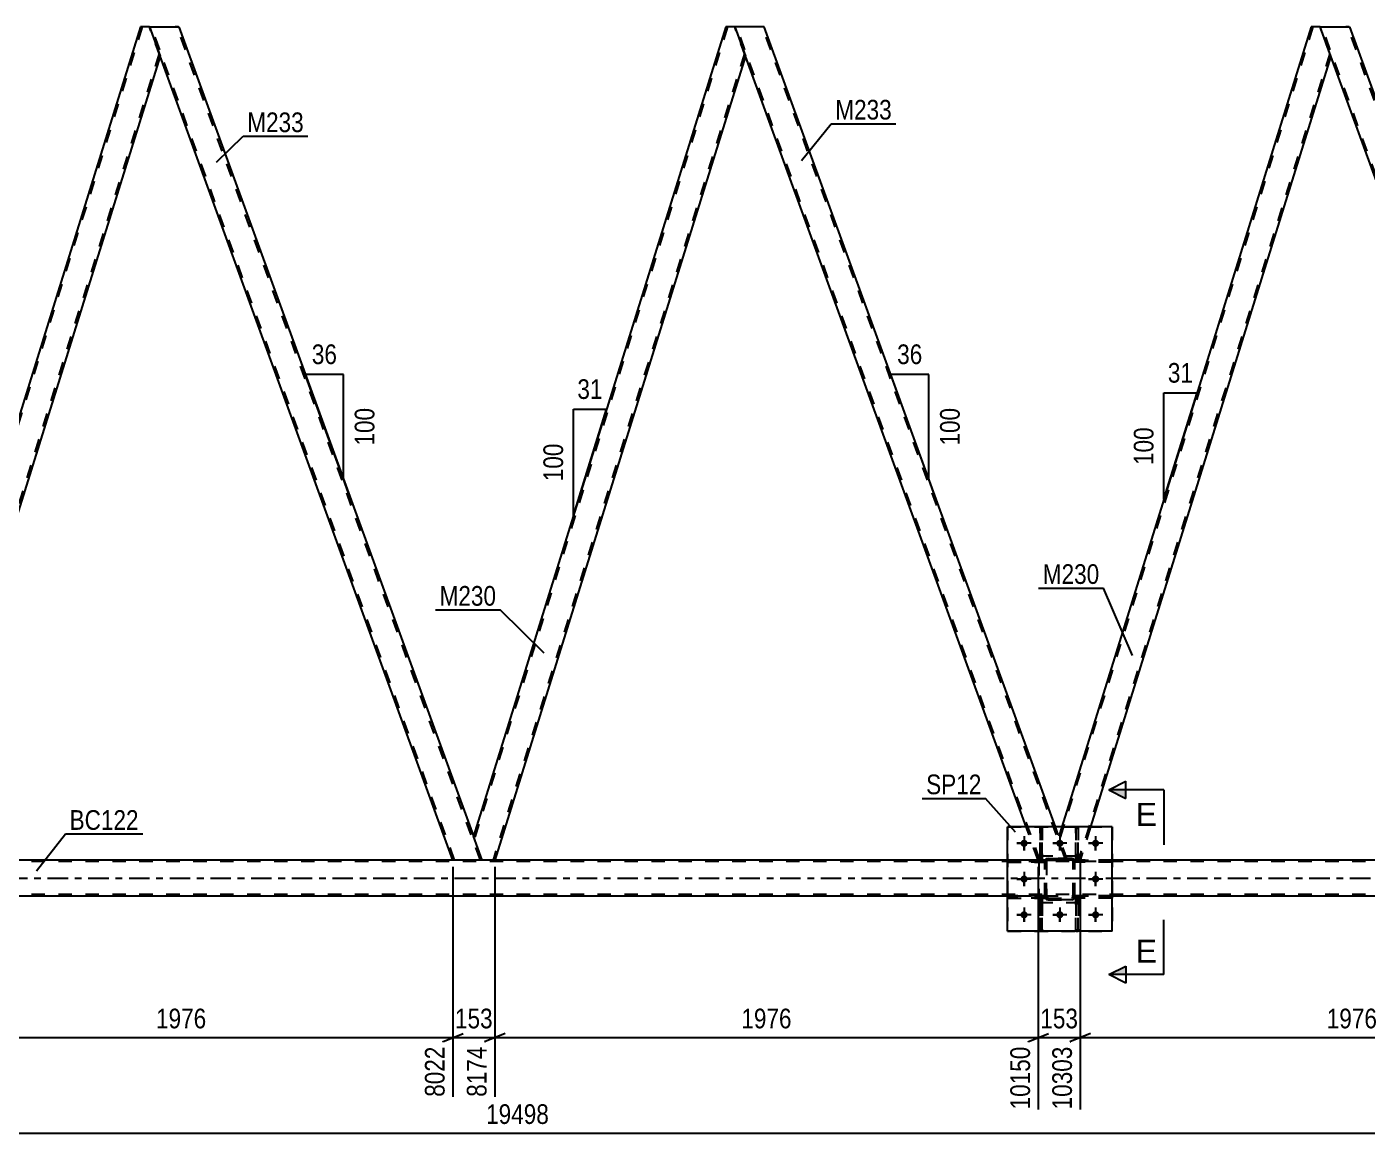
# Model space of a CAD drawing. Header units: millimetres. Extents: x 0 to 841, y 0 to 594.
# Drawn here: x 342.9 to 537.8, y 287.2 to 448.1 of the extents above; entities that cross this region are included whole.
import ezdxf

# ---------------------------------------------------------------- set-up
doc = ezdxf.new("R2010")
doc.units = ezdxf.units.MM
doc.linetypes.add('DXK_LINE_DOT2', pattern=[3.9198, 1.9599, -1.9599])
doc.linetypes.add('DXK_LINE_DOT3', pattern=[5.9187, 2.979, -0.9799, 0.9799, -0.9799])
doc.styles.add('Arial', font='ARIAL.TTF', dxfattribs={"height": 0.2})
doc.styles.add('Arial Narrow', font='ARIALN.TTF', dxfattribs={"height": 0.2})

# ---------------------------------------------------------------- blocks, each defined once
blk = doc.blocks.new('Part-275727292-2745 - 2736')
at = {"color": 7, "linetype": 'DXK_LINE_DOT2'}
for p, q in [((485.53, 326.58), (485.53, 326.9)), ((485.53, 326.9), (490.58, 326.9)), ((490.93, 326.58), (485.53, 326.58)), ((490.33, 326.58), (490.33, 326.9)), ((490.93, 326.9), (490.33, 326.9)), ((490.93, 326.58), (490.33, 326.58)), ((490.93, 326.58), (490.93, 326.9)), ((490.93, 326.58), (490.93, 326.9))]:
    blk.add_line(p, q, dxfattribs=at)
blk = doc.blocks.new('Part-275727292-2850 - 2736')
at = {"color": 7, "linetype": 'DXK_LINE_DOT2'}
for p, q in [((529.93, 448.13), (493.11, 330.01)), ((532.41, 444.25), (495.84, 326.91)), ((493.4, 331.74), (492.98, 330.38)), ((497.59, 331.74), (496.09, 326.91)), ((494.24, 326.91), (492.98, 330.38)), ((496.09, 326.91), (494.24, 326.91))]:
    blk.add_line(p, q, dxfattribs=at)
at = {"color": 2, "linetype": 'Continuous'}
for p, q in [((529.68, 448.13), (493.4, 331.74)), ((531, 448.13), (529.68, 448.13)), ((532.55, 443.88), (531, 448.13)), ((532.55, 443.88), (497.59, 331.74))]:
    blk.add_line(p, q, dxfattribs=at)
blk = doc.blocks.new('Part-275727292-2746 - 2736')
at = {"color": 7, "linetype": 'DXK_LINE_DOT2'}
for p, q in [((495.93, 321.7), (495.33, 321.7)), ((495.33, 321.7), (500.73, 321.7)), ((495.33, 321.38), (495.33, 321.7)), ((495.33, 321.38), (495.33, 321.7)), ((495.93, 321.38), (495.93, 321.7)), ((500.73, 321.7), (500.73, 321.38)), ((495.93, 321.38), (495.33, 321.38)), ((500.73, 321.38), (495.33, 321.38))]:
    blk.add_line(p, q, dxfattribs=at)
blk = doc.blocks.new('Part-275727292-2738 - 2736')
at = {"color": 7, "linetype": 'DXK_LINE_DOT2'}
for p, q in [((495.33, 321.38), (495.33, 321.7)), ((495.33, 321.7), (495.93, 321.7)), ((495.33, 321.38), (495.33, 321.7)), ((500.73, 321.7), (495.33, 321.7)), ((495.93, 321.38), (495.93, 321.7)), ((500.73, 321.38), (500.73, 321.7)), ((495.93, 321.38), (495.33, 321.38)), ((500.73, 321.38), (495.33, 321.38))]:
    blk.add_line(p, q, dxfattribs=at)
blk = doc.blocks.new('Part-275727292-2823 - 2736')
at = {"color": 7, "linetype": 'DXK_LINE_DOT2'}
for p, q in [((495.33, 326.58), (495.33, 326.9)), ((495.33, 326.9), (495.93, 326.9)), ((495.33, 326.58), (495.33, 326.9)), ((500.73, 326.9), (495.33, 326.9)), ((495.93, 326.58), (495.33, 326.58)), ((500.73, 326.58), (495.33, 326.58)), ((495.93, 326.58), (495.93, 326.9)), ((500.73, 326.58), (500.73, 326.9))]:
    blk.add_line(p, q, dxfattribs=at)
blk = doc.blocks.new('Part-275727292-2747 - 2736')
at = {"color": 7, "linetype": 'DXK_LINE_DOT2'}
for p, q in [((495.93, 326.9), (495.33, 326.9)), ((495.33, 326.9), (500.73, 326.9)), ((495.33, 326.58), (495.33, 326.9)), ((495.33, 326.58), (495.33, 326.9)), ((495.93, 326.58), (495.33, 326.58)), ((500.73, 326.58), (495.33, 326.58)), ((495.93, 326.58), (495.93, 326.9)), ((500.73, 326.9), (500.73, 326.58))]:
    blk.add_line(p, q, dxfattribs=at)
blk = doc.blocks.new('Part-275727292-2821 - 2736')
at = {"color": 7, "linetype": 'DXK_LINE_DOT2'}
for p, q in [((768.87, 326.67), (97.33, 326.67)), ((500.73, 326.91), (485.53, 326.91)), ((768.87, 321.87), (97.33, 321.87)), ((500.73, 321.63), (485.53, 321.63))]:
    blk.add_line(p, q, dxfattribs=at)
at = {"color": 2, "linetype": 'Continuous'}
for p, q in [((485.53, 326.91), (245.32, 326.91)), ((655.8, 326.91), (500.73, 326.91)), ((485.53, 321.63), (245.32, 321.63)), ((655.8, 321.63), (500.73, 321.63))]:
    blk.add_line(p, q, dxfattribs=at)
at = {"color": 7, "linetype": 'DXK_LINE_DOT3'}
blk.add_line((97.33, 324.27), (768.87, 324.27), dxfattribs=at)
blk = doc.blocks.new('Part-275727292-2754 - 2736')
at = {"color": 7, "linetype": 'DXK_LINE_DOT2'}
for p, q in [((490.58, 321.37), (490.26, 321.37)), ((490.26, 320.77), (490.26, 321.37)), ((490.26, 316.54), (490.26, 321.37)), ((490.58, 320.77), (490.26, 320.77)), ((490.26, 316.54), (490.26, 320.77)), ((490.58, 321.37), (490.58, 321.37)), ((490.58, 321.37), (490.58, 320.77)), ((490.58, 316.54), (490.58, 321.37)), ((490.58, 320.77), (490.58, 316.54)), ((490.58, 316.54), (490.26, 316.54))]:
    blk.add_line(p, q, dxfattribs=at)
blk = doc.blocks.new('Part-275727292-2757 - 2736')
at = {"color": 2, "linetype": 'Continuous'}
blk.add_line((495.46, 331.74), (495.78, 331.74), dxfattribs=at)
at = {"color": 7, "linetype": 'DXK_LINE_DOT2'}
for p, q in [((495.46, 327.49), (495.46, 331.74)), ((495.46, 326.89), (495.46, 331.74)), ((495.78, 331.74), (495.78, 327.49)), ((495.78, 331.74), (495.78, 326.89)), ((495.46, 326.89), (495.46, 327.49)), ((495.46, 327.49), (495.78, 327.49)), ((495.46, 326.89), (495.46, 326.89)), ((495.78, 326.89), (495.46, 326.89)), ((495.78, 327.49), (495.78, 326.89))]:
    blk.add_line(p, q, dxfattribs=at)
blk = doc.blocks.new('Part-275727292-2839 - 2736')
at = {"color": 2, "linetype": 'Continuous'}
for p, q in [((444.55, 448.13), (407.84, 330.38)), ((445.86, 448.13), (444.55, 448.13)), ((445.86, 448.13), (447.41, 443.88)), ((447.41, 443.88), (410.95, 326.91)), ((409.11, 326.91), (407.84, 330.38))]:
    blk.add_line(p, q, dxfattribs=at)
at = {"color": 7, "linetype": 'DXK_LINE_DOT2'}
for p, q in [((444.8, 448.13), (407.98, 330.01)), ((447.28, 444.25), (410.7, 326.91)), ((410.95, 326.91), (409.11, 326.91))]:
    blk.add_line(p, q, dxfattribs=at)
blk = doc.blocks.new('Part-275727292-2760 - 2736')
at = {"color": 2, "linetype": 'Continuous'}
blk.add_line((490.26, 331.74), (490.58, 331.74), dxfattribs=at)
at = {"color": 7, "linetype": 'DXK_LINE_DOT2'}
for p, q in [((490.26, 327.49), (490.26, 331.74)), ((490.26, 326.89), (490.26, 331.74)), ((490.58, 331.74), (490.58, 327.49)), ((490.58, 331.74), (490.58, 326.89)), ((490.26, 326.89), (490.26, 327.49)), ((490.26, 327.49), (490.58, 327.49)), ((490.26, 326.89), (490.26, 326.89)), ((490.58, 326.89), (490.26, 326.89)), ((490.58, 327.49), (490.58, 326.89))]:
    blk.add_line(p, q, dxfattribs=at)
blk = doc.blocks.new('Part-275727292-2761 - 2736')
at = {"color": 7, "linetype": 'DXK_LINE_DOT2'}
for p, q in [((490.93, 321.7), (485.53, 321.7)), ((485.53, 321.7), (485.53, 321.38)), ((490.33, 321.7), (490.93, 321.7)), ((490.33, 321.38), (490.33, 321.7)), ((490.93, 321.38), (490.93, 321.7)), ((490.93, 321.38), (490.93, 321.7)), ((485.53, 321.38), (490.93, 321.38)), ((490.33, 321.38), (490.93, 321.38))]:
    blk.add_line(p, q, dxfattribs=at)
blk = doc.blocks.new('Part-275727292-2762 - 2736')
at = {"color": 7, "linetype": 'DXK_LINE_DOT2'}
for p, q in [((490.93, 326.9), (485.53, 326.9)), ((485.53, 326.9), (485.53, 326.58)), ((485.53, 326.58), (490.93, 326.58)), ((490.33, 326.9), (490.93, 326.9)), ((490.33, 326.58), (490.33, 326.9)), ((490.33, 326.58), (490.93, 326.58)), ((490.93, 326.58), (490.93, 326.9)), ((490.93, 326.58), (490.93, 326.9))]:
    blk.add_line(p, q, dxfattribs=at)
blk = doc.blocks.new('Part-275727292-2828 - 2736')
at = {"color": 2, "linetype": 'Continuous'}
for p, q in [((500.73, 331.74), (485.53, 331.74)), ((485.53, 316.54), (485.53, 331.74)), ((500.73, 316.54), (500.73, 331.74)), ((500.73, 316.54), (485.53, 316.54))]:
    blk.add_line(p, q, dxfattribs=at)
blk = doc.blocks.new('Part-275727292-2855 - 2736')
at = {"color": 2, "linetype": 'Continuous'}
for p, q in [((531, 448.13), (535.26, 448.13)), ((535.26, 448.13), (578.11, 330.38)), ((575.12, 326.91), (532.55, 443.88))]:
    blk.add_line(p, q, dxfattribs=at)
at = {"color": 7, "linetype": 'DXK_LINE_DOT2'}
for p, q in [((532.55, 443.88), (531, 448.13)), ((575.37, 326.91), (531.25, 448.13)), ((535.22, 448.13), (534.74, 448.13)), ((579.12, 326.91), (535, 448.13)), ((579.38, 326.91), (578.11, 330.38)), ((579.38, 326.91), (575.12, 326.91))]:
    blk.add_line(p, q, dxfattribs=at)
blk = doc.blocks.new('Part-275727292-2834 - 2736')
at = {"color": 2, "linetype": 'Continuous'}
for p, q in [((450.12, 448.13), (445.86, 448.13)), ((492.49, 331.74), (450.12, 448.13)), ((488.23, 331.74), (447.41, 443.88))]:
    blk.add_line(p, q, dxfattribs=at)
at = {"color": 7, "linetype": 'DXK_LINE_DOT2'}
for p, q in [((447.41, 443.88), (445.86, 448.13)), ((490.24, 326.91), (446.12, 448.13)), ((450.08, 448.13), (449.61, 448.13)), ((493.99, 326.91), (449.87, 448.13)), ((489.99, 326.91), (488.23, 331.74)), ((494.24, 326.91), (492.49, 331.74)), ((494.24, 326.91), (489.99, 326.91))]:
    blk.add_line(p, q, dxfattribs=at)
blk = doc.blocks.new('Part-275727292-2902 - 2736')
at = {"color": 7, "linetype": 'DXK_LINE_DOT2'}
for p, q in [((490.13, 320.74), (490.13, 327.54)), ((490.13, 327.54), (496.13, 327.54)), ((496.13, 320.74), (496.13, 327.54)), ((490.13, 320.74), (496.13, 320.74))]:
    blk.add_line(p, q, dxfattribs=at)
blk = doc.blocks.new('Part-275727292-2796 - 2736')
at = {"color": 2, "linetype": 'Continuous'}
for p, q in [((359.41, 448.13), (322.71, 330.38)), ((360.73, 448.13), (359.41, 448.13)), ((360.73, 448.13), (362.28, 443.88)), ((362.28, 443.88), (325.82, 326.91)), ((323.97, 326.91), (322.71, 330.38))]:
    blk.add_line(p, q, dxfattribs=at)
at = {"color": 7, "linetype": 'DXK_LINE_DOT2'}
for p, q in [((359.66, 448.13), (322.85, 330.01)), ((362.14, 444.25), (325.57, 326.91)), ((325.82, 326.91), (323.97, 326.91))]:
    blk.add_line(p, q, dxfattribs=at)
blk = doc.blocks.new('Part-275727292-2801 - 2736')
at = {"color": 2, "linetype": 'Continuous'}
for p, q in [((360.73, 448.13), (364.99, 448.13)), ((364.99, 448.13), (407.84, 330.38)), ((404.85, 326.91), (362.28, 443.88))]:
    blk.add_line(p, q, dxfattribs=at)
at = {"color": 7, "linetype": 'DXK_LINE_DOT2'}
for p, q in [((362.28, 443.88), (360.73, 448.13)), ((405.11, 326.91), (360.99, 448.13)), ((364.95, 448.13), (364.48, 448.13)), ((408.85, 326.91), (364.73, 448.13)), ((409.11, 326.91), (407.84, 330.38)), ((409.11, 326.91), (404.85, 326.91))]:
    blk.add_line(p, q, dxfattribs=at)
blk = doc.blocks.new('Part-275727292-2829 - 2736')
at = {"color": 7, "linetype": 'DXK_LINE_DOT2'}
for p, q in [((485.53, 331.74), (500.73, 331.74)), ((485.53, 331.74), (485.53, 316.54)), ((500.73, 331.74), (500.73, 316.54)), ((485.53, 316.54), (500.73, 316.54))]:
    blk.add_line(p, q, dxfattribs=at)
blk = doc.blocks.new('Part-275727292-2845 - 2736')
at = {"color": 7, "linetype": 'DXK_LINE_DOT2'}
for p, q in [((485.53, 321.38), (485.53, 321.7)), ((485.53, 321.7), (490.93, 321.7)), ((490.33, 321.38), (490.33, 321.7)), ((490.93, 321.7), (490.33, 321.7)), ((490.93, 321.38), (490.93, 321.7)), ((490.93, 321.38), (490.93, 321.7)), ((490.93, 321.38), (485.53, 321.38)), ((490.93, 321.38), (490.33, 321.38))]:
    blk.add_line(p, q, dxfattribs=at)
blk = doc.blocks.new('Part-275727292-2867 - 2736')
at = {"color": 7, "linetype": 'DXK_LINE_DOT2'}
for p, q in [((490.93, 326.66), (490.97, 326.84)), ((490.97, 326.84), (490.93, 326.66)), ((490.93, 321.62), (490.93, 326.66)), ((490.93, 326.66), (490.93, 326.66)), ((490.93, 321.62), (490.93, 326.66)), ((491.17, 326.66), (491.19, 326.75)), ((491.19, 326.75), (491.17, 326.66)), ((491.17, 321.62), (491.17, 326.66)), ((491.17, 326.66), (491.17, 326.66)), ((491.17, 326.66), (491.17, 321.62)), ((491.19, 326.75), (491.24, 326.83)), ((491.24, 326.83), (491.19, 326.75)), ((491.23, 327.1), (491.41, 327.14)), ((491.41, 327.14), (491.23, 327.1)), ((491.24, 326.83), (491.32, 326.88)), ((491.32, 326.88), (491.41, 326.9)), ((491.32, 326.88), (491.41, 326.9)), ((491.41, 327.14), (494.85, 327.14)), ((491.41, 327.14), (491.41, 327.14)), ((491.41, 327.14), (494.85, 327.14)), ((491.41, 326.9), (494.85, 326.9)), ((491.41, 326.9), (491.41, 326.9)), ((491.41, 326.9), (494.85, 326.9)), ((494.85, 327.14), (494.85, 327.14)), ((494.85, 327.14), (495.04, 327.1)), ((495.04, 327.1), (494.85, 327.14)), ((494.85, 326.9), (494.85, 326.9)), ((494.85, 326.9), (494.94, 326.88)), ((494.94, 326.88), (494.85, 326.9)), ((494.94, 326.88), (495.02, 326.83)), ((495.02, 326.83), (494.94, 326.88)), ((495.02, 326.83), (495.07, 326.75)), ((495.07, 326.75), (495.02, 326.83)), ((495.07, 326.75), (495.09, 326.66)), ((495.09, 326.66), (495.07, 326.75)), ((495.09, 321.62), (495.09, 326.66)), ((495.09, 326.66), (495.09, 326.66)), ((495.09, 321.62), (495.09, 326.66)), ((495.3, 326.84), (495.33, 326.66)), ((495.33, 326.66), (495.3, 326.84)), ((495.33, 321.62), (495.33, 326.66)), ((495.33, 326.66), (495.33, 326.66)), ((495.33, 321.62), (495.33, 326.66)), ((490.93, 321.62), (490.93, 321.62)), ((490.97, 321.43), (490.93, 321.62)), ((490.93, 321.62), (490.97, 321.43)), ((491.17, 321.62), (491.17, 321.62)), ((491.19, 321.52), (491.17, 321.62)), ((491.17, 321.62), (491.19, 321.52)), ((491.24, 321.45), (491.19, 321.52)), ((491.19, 321.52), (491.24, 321.45)), ((491.41, 321.14), (491.23, 321.17)), ((491.23, 321.17), (491.41, 321.14)), ((491.32, 321.39), (491.24, 321.45)), ((491.24, 321.45), (491.32, 321.39)), ((491.41, 321.38), (491.32, 321.39)), ((491.32, 321.39), (491.41, 321.38)), ((491.41, 321.38), (494.85, 321.38)), ((491.41, 321.38), (491.41, 321.38)), ((491.41, 321.38), (494.85, 321.38)), ((491.41, 321.14), (494.85, 321.14)), ((491.41, 321.14), (491.41, 321.14)), ((494.85, 321.14), (491.41, 321.14)), ((494.94, 321.39), (494.85, 321.38)), ((494.85, 321.38), (494.94, 321.39)), ((494.85, 321.38), (494.85, 321.38)), ((495.04, 321.17), (494.85, 321.14)), ((494.85, 321.14), (495.04, 321.17)), ((494.85, 321.14), (494.85, 321.14)), ((495.02, 321.45), (494.94, 321.39)), ((495.07, 321.52), (495.02, 321.45)), ((495.02, 321.45), (495.07, 321.52)), ((495.09, 321.62), (495.07, 321.52)), ((495.07, 321.52), (495.09, 321.62)), ((495.09, 321.62), (495.09, 321.62)), ((495.33, 321.62), (495.3, 321.43)), ((495.3, 321.43), (495.33, 321.62)), ((495.33, 321.62), (495.33, 321.62))]:
    blk.add_line(p, q, dxfattribs=at)
at = {"color": 7, "linetype": 'DXK_LINE_DOT3'}
blk.add_line((493.13, 324.14), (493.13, 324.14), dxfattribs=at)
at = {"color": 7, "linetype": 'DXK_LINE_DOT2'}
for centre, start, end in [((491.41, 326.66), 112.5, 157.5), ((491.41, 326.66), 112.5, 157.5), ((494.85, 326.66), 22.5, 67.5), ((494.85, 326.66), 22.5, 67.5), ((491.41, 321.62), 202.5, 247.5), ((491.41, 321.62), 202.5, 247.5), ((494.85, 321.62), 292.5, 337.5), ((494.85, 321.62), 292.5, 337.5)]:
    blk.add_arc(centre, 0.48, start, end, dxfattribs=at)
blk = doc.blocks.new('Part-275727292-2903 - 2736')
at = {"color": 7, "linetype": 'DXK_LINE_DOT2'}
for p, q in [((490.13, 320.74), (490.13, 327.54)), ((490.13, 327.54), (496.13, 327.54)), ((496.13, 320.74), (496.13, 327.54)), ((490.13, 320.74), (496.13, 320.74))]:
    blk.add_line(p, q, dxfattribs=at)
blk = doc.blocks.new('Part-275727292-2904 - 2736')
at = {"color": 7, "linetype": 'DXK_LINE_DOT2'}
for p, q in [((490.93, 326.66), (490.97, 326.84)), ((490.97, 326.84), (490.93, 326.66)), ((490.93, 321.62), (490.93, 326.66)), ((490.93, 326.66), (490.93, 326.66)), ((490.93, 321.62), (490.93, 326.66)), ((491.17, 326.66), (491.19, 326.75)), ((491.19, 326.75), (491.17, 326.66)), ((491.17, 321.62), (491.17, 326.66)), ((491.17, 326.66), (491.17, 326.66)), ((491.17, 326.66), (491.17, 321.62)), ((491.19, 326.75), (491.24, 326.83)), ((491.24, 326.83), (491.19, 326.75)), ((491.23, 327.1), (491.41, 327.14)), ((491.41, 327.14), (491.23, 327.1)), ((491.24, 326.83), (491.32, 326.88)), ((491.32, 326.88), (491.41, 326.9)), ((491.32, 326.88), (491.41, 326.9)), ((494.85, 327.14), (491.41, 327.14)), ((491.41, 327.14), (491.41, 327.14)), ((491.41, 327.14), (494.85, 327.14)), ((491.41, 326.9), (494.85, 326.9)), ((491.41, 326.9), (491.41, 326.9)), ((491.41, 326.9), (494.85, 326.9)), ((494.85, 327.14), (494.85, 327.14)), ((494.85, 327.14), (495.04, 327.1)), ((495.04, 327.1), (494.85, 327.14)), ((494.85, 326.9), (494.85, 326.9)), ((494.85, 326.9), (494.94, 326.88)), ((494.94, 326.88), (494.85, 326.9)), ((494.94, 326.88), (495.02, 326.83)), ((495.02, 326.83), (494.94, 326.88)), ((495.02, 326.83), (495.07, 326.75)), ((495.07, 326.75), (495.02, 326.83)), ((495.07, 326.75), (495.09, 326.66)), ((495.09, 326.66), (495.07, 326.75)), ((495.09, 321.62), (495.09, 326.66)), ((495.09, 326.66), (495.09, 326.66)), ((495.09, 321.62), (495.09, 326.66)), ((495.3, 326.84), (495.33, 326.66)), ((495.33, 326.66), (495.3, 326.84)), ((495.33, 321.62), (495.33, 326.66)), ((495.33, 326.66), (495.33, 326.66)), ((495.33, 321.62), (495.33, 326.66)), ((490.93, 321.62), (490.93, 321.62)), ((490.97, 321.43), (490.93, 321.62)), ((490.93, 321.62), (490.97, 321.43)), ((491.17, 321.62), (491.17, 321.62)), ((491.19, 321.52), (491.17, 321.62)), ((491.17, 321.62), (491.19, 321.52)), ((491.24, 321.45), (491.19, 321.52)), ((491.19, 321.52), (491.24, 321.45)), ((491.41, 321.14), (491.23, 321.17)), ((491.23, 321.17), (491.41, 321.14)), ((491.32, 321.39), (491.24, 321.45)), ((491.24, 321.45), (491.32, 321.39)), ((491.41, 321.38), (491.32, 321.39)), ((491.32, 321.39), (491.41, 321.38)), ((491.41, 321.38), (494.85, 321.38)), ((491.41, 321.38), (491.41, 321.38)), ((491.41, 321.38), (494.85, 321.38)), ((491.41, 321.14), (494.85, 321.14)), ((491.41, 321.14), (491.41, 321.14)), ((494.85, 321.14), (491.41, 321.14)), ((494.94, 321.39), (494.85, 321.38)), ((494.85, 321.38), (494.94, 321.39)), ((494.85, 321.38), (494.85, 321.38)), ((495.04, 321.17), (494.85, 321.14)), ((494.85, 321.14), (495.04, 321.17)), ((494.85, 321.14), (494.85, 321.14)), ((495.02, 321.45), (494.94, 321.39)), ((495.07, 321.52), (495.02, 321.45)), ((495.02, 321.45), (495.07, 321.52)), ((495.09, 321.62), (495.07, 321.52)), ((495.07, 321.52), (495.09, 321.62)), ((495.09, 321.62), (495.09, 321.62)), ((495.33, 321.62), (495.3, 321.43)), ((495.3, 321.43), (495.33, 321.62)), ((495.33, 321.62), (495.33, 321.62))]:
    blk.add_line(p, q, dxfattribs=at)
at = {"color": 7, "linetype": 'DXK_LINE_DOT3'}
blk.add_line((493.13, 324.14), (493.13, 324.14), dxfattribs=at)
at = {"color": 7, "linetype": 'DXK_LINE_DOT2'}
for centre, start, end in [((491.41, 326.66), 112.5, 157.5), ((491.41, 326.66), 112.5, 157.5), ((494.85, 326.66), 22.5, 67.5), ((494.85, 326.66), 22.5, 67.5), ((491.41, 321.62), 202.5, 247.5), ((491.41, 321.62), 202.5, 247.5), ((494.85, 321.62), 292.5, 337.5), ((494.85, 321.62), 292.5, 337.5)]:
    blk.add_arc(centre, 0.48, start, end, dxfattribs=at)
blk = doc.blocks.new('Part-275727292-2925 - 2736')
at = {"color": 7, "linetype": 'DXK_LINE_DOT2'}
for p, q in [((495.78, 321.37), (495.46, 321.37)), ((495.46, 320.77), (495.46, 321.37)), ((495.46, 316.54), (495.46, 321.37)), ((495.78, 320.77), (495.46, 320.77)), ((495.46, 316.54), (495.46, 320.77)), ((495.78, 321.37), (495.78, 321.37)), ((495.78, 321.37), (495.78, 320.77)), ((495.78, 316.54), (495.78, 321.37)), ((495.78, 320.77), (495.78, 316.54)), ((495.78, 316.54), (495.46, 316.54))]:
    blk.add_line(p, q, dxfattribs=at)
blk = doc.blocks.new('Part-275727292-2928 - 2736')
at = {"color": 7, "linetype": 'DXK_LINE_DOT2'}
for p, q in [((490.58, 331.74), (490.26, 331.74)), ((490.26, 331.74), (490.26, 327.49)), ((490.26, 331.74), (490.26, 326.89)), ((490.58, 327.49), (490.58, 331.74)), ((490.58, 326.89), (490.58, 331.74)), ((490.58, 327.49), (490.26, 327.49)), ((490.26, 327.49), (490.26, 326.89)), ((490.58, 326.89), (490.26, 326.89)), ((490.58, 326.89), (490.58, 327.49)), ((490.58, 326.89), (490.58, 326.89))]:
    blk.add_line(p, q, dxfattribs=at)
blk = doc.blocks.new('Part-275727292-2931 - 2736')
at = {"color": 7, "linetype": 'DXK_LINE_DOT2'}
for p, q in [((495.78, 331.74), (495.46, 331.74)), ((495.46, 331.74), (495.46, 327.49)), ((495.46, 331.74), (495.46, 326.89)), ((495.78, 327.49), (495.78, 331.74)), ((495.78, 331.74), (495.78, 326.89)), ((495.78, 327.49), (495.46, 327.49)), ((495.46, 327.49), (495.46, 326.89)), ((495.78, 326.89), (495.46, 326.89)), ((495.78, 326.89), (495.78, 327.49)), ((495.78, 326.89), (495.78, 326.89))]:
    blk.add_line(p, q, dxfattribs=at)
blk = doc.blocks.new('Part-275727292-2934 - 2736')
at = {"color": 7, "linetype": 'DXK_LINE_DOT2'}
for p, q in [((490.26, 321.37), (490.26, 321.37)), ((490.26, 321.37), (490.26, 320.77)), ((490.26, 316.54), (490.26, 321.37)), ((490.26, 321.37), (490.58, 321.37)), ((490.26, 320.77), (490.26, 316.54)), ((490.26, 320.77), (490.58, 320.77)), ((490.58, 320.77), (490.58, 321.37)), ((490.58, 316.54), (490.58, 321.37)), ((490.58, 316.54), (490.58, 320.77)), ((490.26, 316.54), (490.58, 316.54))]:
    blk.add_line(p, q, dxfattribs=at)
blk = doc.blocks.new('Part-275727292-2937 - 2736')
at = {"color": 7, "linetype": 'DXK_LINE_DOT2'}
for p, q in [((495.46, 321.37), (495.46, 321.37)), ((495.46, 321.37), (495.46, 320.77)), ((495.46, 316.54), (495.46, 321.37)), ((495.46, 321.37), (495.78, 321.37)), ((495.46, 320.77), (495.46, 316.54)), ((495.46, 320.77), (495.78, 320.77)), ((495.78, 320.77), (495.78, 321.37)), ((495.78, 316.54), (495.78, 321.37)), ((495.78, 316.54), (495.78, 320.77)), ((495.46, 316.54), (495.78, 316.54))]:
    blk.add_line(p, q, dxfattribs=at)
blk = doc.blocks.new('Bolt-275727292-2949 - 2736')
at = {"linetype": 'Continuous'}
for points in [[(488.45, 329.34, -1), (487.41, 329.34, -1)], [(493.65, 329.34, -1), (492.61, 329.34, -1)], [(498.85, 329.34, -1), (497.81, 329.34, -1)], [(488.45, 324.14, -1), (487.41, 324.14, -1)], [(498.85, 324.14, -1), (497.81, 324.14, -1)], [(488.45, 318.94, -1), (487.41, 318.94, -1)], [(493.65, 318.94, -1), (492.61, 318.94, -1)], [(498.85, 318.94, -1), (497.81, 318.94, -1)]]:
    blk.add_hatch(color=1, dxfattribs=at).paths.add_polyline_path(points)
at = {"color": 1, "linetype": 'Continuous'}
for p, q in [((487.93, 330.38), (487.93, 328.3)), ((493.13, 330.38), (493.13, 328.3)), ((498.33, 330.38), (498.33, 328.3)), ((488.97, 329.34), (486.89, 329.34)), ((494.17, 329.34), (492.09, 329.34)), ((499.37, 329.34), (497.29, 329.34)), ((488.97, 324.14), (486.89, 324.14)), ((487.93, 325.18), (487.93, 323.1)), ((499.37, 324.14), (497.29, 324.14)), ((498.33, 325.18), (498.33, 323.1)), ((487.93, 319.98), (487.93, 317.9)), ((493.13, 319.98), (493.13, 317.9)), ((498.33, 319.98), (498.33, 317.9)), ((488.97, 318.94), (486.89, 318.94)), ((494.17, 318.94), (492.09, 318.94)), ((499.37, 318.94), (497.29, 318.94))]:
    blk.add_line(p, q, dxfattribs=at)
blk = doc.blocks.new('Bolt-275727292-2950 - 2736')
at = {"color": 1, "linetype": 'Continuous'}
for p, q in [((487.93, 330.38), (487.93, 329.68)), ((493.13, 330.38), (493.13, 329.68)), ((498.33, 330.38), (498.33, 329.68)), ((486.89, 329.34), (487.58, 329.34)), ((487.93, 328.3), (487.93, 328.99)), ((488.97, 329.34), (488.28, 329.34)), ((492.09, 329.34), (492.78, 329.34)), ((493.13, 328.3), (493.13, 328.99)), ((494.17, 329.34), (493.48, 329.34)), ((497.29, 329.34), (497.98, 329.34)), ((498.33, 328.3), (498.33, 328.99)), ((499.37, 329.34), (498.68, 329.34)), ((486.89, 324.14), (487.58, 324.14)), ((487.93, 325.18), (487.93, 324.48)), ((487.93, 323.1), (487.93, 323.79)), ((488.97, 324.14), (488.28, 324.14)), ((497.29, 324.14), (497.98, 324.14)), ((498.33, 325.18), (498.33, 324.48)), ((498.33, 323.1), (498.33, 323.79)), ((499.37, 324.14), (498.68, 324.14)), ((487.93, 319.98), (487.93, 319.28)), ((493.13, 319.98), (493.13, 319.28)), ((498.33, 319.98), (498.33, 319.28)), ((486.89, 318.94), (487.58, 318.94)), ((487.93, 317.9), (487.93, 318.59)), ((488.97, 318.94), (488.28, 318.94)), ((492.09, 318.94), (492.78, 318.94)), ((493.13, 317.9), (493.13, 318.59)), ((494.17, 318.94), (493.48, 318.94)), ((497.29, 318.94), (497.98, 318.94)), ((498.33, 317.9), (498.33, 318.59)), ((499.37, 318.94), (498.68, 318.94))]:
    blk.add_line(p, q, dxfattribs=at)
blk = doc.blocks.new('StraightDimension-275727292-9213 - 2736')
at = {"color": 7, "linetype": 'Continuous'}
for p, q in [((489.99, 325.91), (489.99, 290.63)), ((496.09, 325.91), (496.09, 290.63)), ((488.49, 300.47), (491.49, 301.67)), ((489.99, 301.07), (496.09, 301.07)), ((497.59, 301.67), (494.59, 300.47))]:
    blk.add_line(p, q, dxfattribs=at)
at = {"color": 0}
blk.add_wipeout([(496.38, 301.82), (496.38, 306.02), (489.69, 306.02), (489.69, 301.82)], dxfattribs=at)
at = {"color": 0, "linetype": 'Continuous'}
blk.add_wipeout([(495.49, 300.37), (491.29, 300.37), (491.29, 290.03), (495.49, 290.03)], dxfattribs=at)
at = {"color": 3, "style": 'Arial Narrow'}
blk.add_text('153', height=2.863, dxfattribs=at).set_placement((490.29, 302.42))
at = {"color": 3, "linetype": 'Continuous', "style": 'Arial Narrow'}
blk.add_text('10303', height=2.863, rotation=90.0002, dxfattribs=at).set_placement((494.89, 290.63))
blk = doc.blocks.new('AngleDimension-275727292-17202 - 2736')
at = {"color": 7, "linetype": 'Continuous'}
for p, q in [((474.07, 397.56), (468.53, 397.56)), ((474.07, 382.34), (468.53, 397.56)), ((474.07, 382.34), (474.07, 397.56)), ((474.76, 380.45), (474.07, 382.34))]:
    blk.add_line(p, q, dxfattribs=at)
at = {"color": 0}
for points in [[(473.73, 398.46), (473.73, 402.66), (468.87, 402.66), (468.87, 398.46)], [(479.17, 393.29), (474.97, 393.29), (474.97, 386.61), (479.17, 386.61)]]:
    blk.add_wipeout(points, dxfattribs=at)
at = {"color": 3, "style": 'Arial Narrow'}
blk.add_text('36', height=2.863, dxfattribs=at).set_placement((469.47, 399.06))
blk.add_text('100', height=2.863, rotation=90.0002, dxfattribs=at).set_placement((478.57, 387.21))
blk = doc.blocks.new('StraightDimension-275727292-9215 - 2736')
at = {"color": 7, "linetype": 'Continuous'}
for p, q in [((404.85, 325.91), (404.85, 292.46)), ((410.95, 325.91), (410.95, 292.46)), ((403.35, 300.47), (406.35, 301.67)), ((404.85, 301.07), (410.95, 301.07)), ((412.45, 301.67), (409.45, 300.47))]:
    blk.add_line(p, q, dxfattribs=at)
at = {"color": 0}
blk.add_wipeout([(411.24, 301.82), (411.24, 306.02), (404.56, 306.02), (404.56, 301.82)], dxfattribs=at)
at = {"color": 0, "linetype": 'Continuous'}
blk.add_wipeout([(410.35, 300.37), (406.15, 300.37), (406.15, 291.86), (410.35, 291.86)], dxfattribs=at)
at = {"color": 3, "style": 'Arial Narrow'}
blk.add_text('153', height=2.863, dxfattribs=at).set_placement((405.16, 302.42))
at = {"color": 3, "linetype": 'Continuous', "style": 'Arial Narrow'}
blk.add_text('8174', height=2.863, rotation=90.0002, dxfattribs=at).set_placement((409.75, 292.46))
blk = doc.blocks.new('AngleDimension-275727292-17188 - 2736')
at = {"color": 7, "linetype": 'Continuous'}
for p, q in [((388.94, 397.56), (383.39, 397.56)), ((388.94, 382.34), (383.39, 397.56)), ((388.94, 382.34), (388.94, 397.56)), ((389.62, 380.45), (388.94, 382.34))]:
    blk.add_line(p, q, dxfattribs=at)
at = {"color": 0}
for points in [[(388.59, 398.46), (388.59, 402.66), (383.74, 402.66), (383.74, 398.46)], [(394.04, 393.29), (389.84, 393.29), (389.84, 386.61), (394.04, 386.61)]]:
    blk.add_wipeout(points, dxfattribs=at)
at = {"color": 3, "style": 'Arial Narrow'}
blk.add_text('36', height=2.863, dxfattribs=at).set_placement((384.34, 399.06))
blk.add_text('100', height=2.863, rotation=90.0002, dxfattribs=at).set_placement((393.44, 387.21))
blk = doc.blocks.new('AngleDimension-275727292-3933 - 2736')
at = {"color": 7, "linetype": 'Continuous'}
for p, q in [((508.25, 394.86), (513.08, 394.86)), ((508.25, 379.39), (513.08, 394.86)), ((508.25, 379.39), (508.25, 394.86)), ((508.59, 380.47), (513.08, 394.86))]:
    blk.add_line(p, q, dxfattribs=at)
at = {"color": 0}
for points in [[(513.09, 395.76), (513.09, 399.96), (508.24, 399.96), (508.24, 395.76)], [(507.35, 390.47), (503.15, 390.47), (503.15, 383.78), (507.35, 383.78)]]:
    blk.add_wipeout(points, dxfattribs=at)
at = {"color": 3, "style": 'Arial Narrow'}
blk.add_text('31', height=2.863, dxfattribs=at).set_placement((508.84, 396.36))
blk.add_text('100', height=2.863, rotation=90.0002, dxfattribs=at).set_placement((506.75, 384.38))
blk = doc.blocks.new('AngleDimension-275727292-3922 - 2736')
at = {"color": 7, "linetype": 'Continuous'}
for p, q in [((422.38, 392.49), (427.2, 392.49)), ((422.38, 377.02), (427.2, 392.49)), ((422.38, 377.02), (422.38, 392.49)), ((423.46, 380.47), (427.2, 392.49))]:
    blk.add_line(p, q, dxfattribs=at)
at = {"color": 0}
for points in [[(427.22, 393.39), (427.22, 397.59), (422.36, 397.59), (422.36, 393.39)], [(421.48, 388.1), (417.28, 388.1), (417.28, 381.42), (421.48, 381.42)]]:
    blk.add_wipeout(points, dxfattribs=at)
at = {"color": 3, "style": 'Arial Narrow'}
blk.add_text('31', height=2.863, dxfattribs=at).set_placement((422.96, 393.99))
blk.add_text('100', height=2.863, rotation=90.0002, dxfattribs=at).set_placement((420.88, 382.02))
blk = doc.blocks.new('StraightDimension-275727292-9212 - 2736')
at = {"color": 7, "linetype": 'Continuous'}
for p, q in [((496.09, 325.91), (496.09, 290.63)), ((575.12, 325.91), (575.12, 290.63)), ((497.59, 301.67), (494.59, 300.47)), ((496.09, 301.07), (575.12, 301.07)), ((573.62, 300.47), (576.62, 301.67))]:
    blk.add_line(p, q, dxfattribs=at)
at = {"color": 0}
blk.add_wipeout([(539.86, 301.82), (539.86, 306.02), (531.35, 306.02), (531.35, 301.82)], dxfattribs=at)
at = {"color": 0, "linetype": 'Continuous'}
blk.add_wipeout([(574.52, 300.37), (570.32, 300.37), (570.32, 290.03), (574.52, 290.03)], dxfattribs=at)
at = {"color": 3, "style": 'Arial Narrow'}
blk.add_text('1976', height=2.863, dxfattribs=at).set_placement((531.95, 302.42))
at = {"color": 3, "linetype": 'Continuous', "style": 'Arial Narrow'}
blk.add_text('12279', height=2.863, rotation=90.0002, dxfattribs=at).set_placement((573.92, 290.63))
blk = doc.blocks.new('StraightDimension-275727292-9214 - 2736')
at = {"color": 7, "linetype": 'Continuous'}
for p, q in [((410.95, 325.91), (410.95, 292.46)), ((489.99, 325.91), (489.99, 290.63)), ((412.45, 301.67), (409.45, 300.47)), ((410.95, 301.07), (489.99, 301.07)), ((488.49, 300.47), (491.49, 301.67))]:
    blk.add_line(p, q, dxfattribs=at)
at = {"color": 0}
blk.add_wipeout([(454.73, 301.82), (454.73, 306.02), (446.21, 306.02), (446.21, 301.82)], dxfattribs=at)
at = {"color": 0, "linetype": 'Continuous'}
blk.add_wipeout([(489.39, 300.37), (485.19, 300.37), (485.19, 290.03), (489.39, 290.03)], dxfattribs=at)
at = {"color": 3, "style": 'Arial Narrow'}
blk.add_text('1976', height=2.863, dxfattribs=at).set_placement((446.81, 302.42))
at = {"color": 3, "linetype": 'Continuous', "style": 'Arial Narrow'}
blk.add_text('10150', height=2.863, rotation=90.0002, dxfattribs=at).set_placement((488.79, 290.63))
blk = doc.blocks.new('StraightDimension-275727292-9216 - 2736')
at = {"color": 7, "linetype": 'Continuous'}
for p, q in [((325.82, 325.91), (325.82, 292.46)), ((404.85, 325.91), (404.85, 292.46)), ((327.32, 301.67), (324.32, 300.47)), ((325.82, 301.07), (404.85, 301.07)), ((403.35, 300.47), (406.35, 301.67))]:
    blk.add_line(p, q, dxfattribs=at)
at = {"color": 0}
blk.add_wipeout([(369.59, 301.82), (369.59, 306.02), (361.08, 306.02), (361.08, 301.82)], dxfattribs=at)
at = {"color": 0, "linetype": 'Continuous'}
blk.add_wipeout([(404.25, 300.37), (400.05, 300.37), (400.05, 291.86), (404.25, 291.86)], dxfattribs=at)
at = {"color": 3, "style": 'Arial Narrow'}
blk.add_text('1976', height=2.863, dxfattribs=at).set_placement((361.68, 302.42))
at = {"color": 3, "linetype": 'Continuous', "style": 'Arial Narrow'}
blk.add_text('8022', height=2.863, rotation=90.0002, dxfattribs=at).set_placement((403.65, 292.46))
blk = doc.blocks.new('StraightDimension-275727292-17054 - 2736')
at = {"color": 7, "linetype": 'Continuous'}
blk.add_line((50.4, 287.16), (778.13, 287.16), dxfattribs=at)
at = {"color": 0}
blk.add_wipeout([(419.44, 287.91), (419.44, 292.11), (409.09, 292.11), (409.09, 287.91)], dxfattribs=at)
at = {"color": 3, "style": 'Arial Narrow'}
blk.add_text('19498', height=2.863, dxfattribs=at).set_placement((409.69, 288.51))
blk = doc.blocks.new('Mark-275727292-2817 - 2736')
at = {"color": 0}
blk.add_wipeout([(359.16, 331.3), (359.16, 334.3), (349.11, 334.3), (349.11, 331.3)], dxfattribs=at)
blk.add_wipeout([(359.16, 331.3), (359.16, 334.3), (349.11, 334.3), (349.11, 331.3)], dxfattribs=at)
at = {"color": 30, "linetype": 'Continuous'}
for p, q in [((344.31, 325.35), (348.51, 330.7)), ((348.51, 330.7), (359.76, 330.7))]:
    blk.add_line(p, q, dxfattribs=at)
at = {"color": 3, "style": 'Arial Narrow'}
blk.add_text('BC122', height=2.863, dxfattribs=at).set_placement((349.11, 331.3))
blk = doc.blocks.new('Mark-275727292-2835 - 2736')
at = {"color": 0}
blk.add_wipeout([(411.14, 363.91), (411.14, 366.91), (402.92, 366.91), (402.92, 363.91)], dxfattribs=at)
blk.add_wipeout([(411.14, 363.91), (411.14, 366.91), (402.92, 366.91), (402.92, 363.91)], dxfattribs=at)
at = {"color": 30, "linetype": 'Continuous'}
for p in [(402.32, 363.31), (418.15, 357.01)]:
    blk.add_line(p, (411.74, 363.31), dxfattribs=at)
at = {"color": 3, "style": 'Arial Narrow'}
blk.add_text('M230', height=2.863, dxfattribs=at).set_placement((402.92, 363.91))
blk = doc.blocks.new('Mark-275727292-2797 - 2736')
at = {"color": 0}
blk.add_wipeout([(383.18, 432.81), (383.18, 435.81), (374.95, 435.81), (374.95, 432.81)], dxfattribs=at)
blk.add_wipeout([(383.18, 432.81), (383.18, 435.81), (374.95, 435.81), (374.95, 432.81)], dxfattribs=at)
at = {"color": 30, "linetype": 'Continuous'}
for p, q in [((370.48, 428.44), (374.35, 432.21)), ((374.35, 432.21), (383.78, 432.21))]:
    blk.add_line(p, q, dxfattribs=at)
at = {"color": 3, "style": 'Arial Narrow'}
blk.add_text('M233', height=2.863, dxfattribs=at).set_placement((374.95, 432.81))
blk = doc.blocks.new('Mark-275727292-2824 - 2736')
at = {"color": 0}
blk.add_wipeout([(481.73, 336.48), (481.73, 339.48), (473.69, 339.48), (473.69, 336.48)], dxfattribs=at)
blk.add_wipeout([(481.73, 336.48), (481.73, 339.48), (473.69, 339.48), (473.69, 336.48)], dxfattribs=at)
at = {"color": 30, "linetype": 'Continuous'}
for p in [(473.09, 335.88), (486.68, 330.94)]:
    blk.add_line(p, (482.33, 335.88), dxfattribs=at)
at = {"color": 3, "style": 'Arial Narrow'}
blk.add_text('SP12', height=2.863, dxfattribs=at).set_placement((473.69, 336.48))
blk = doc.blocks.new('Mark-275727292-2830 - 2736')
at = {"color": 0}
blk.add_wipeout([(468.69, 434.64), (468.69, 437.64), (460.47, 437.64), (460.47, 434.64)], dxfattribs=at)
blk.add_wipeout([(468.69, 434.64), (468.69, 437.64), (460.47, 437.64), (460.47, 434.64)], dxfattribs=at)
at = {"color": 30, "linetype": 'Continuous'}
for p, q in [((455.56, 428.68), (459.87, 434.04)), ((459.87, 434.04), (469.29, 434.04))]:
    blk.add_line(p, q, dxfattribs=at)
at = {"color": 3, "style": 'Arial Narrow'}
blk.add_text('M233', height=2.863, dxfattribs=at).set_placement((460.47, 434.64))
blk = doc.blocks.new('Mark-275727292-2846 - 2736')
at = {"color": 0}
blk.add_wipeout([(498.88, 367.08), (498.88, 370.08), (490.65, 370.08), (490.65, 367.08)], dxfattribs=at)
blk.add_wipeout([(498.88, 367.08), (498.88, 370.08), (490.65, 370.08), (490.65, 367.08)], dxfattribs=at)
at = {"color": 30, "linetype": 'Continuous'}
for p in [(490.05, 366.48), (503.68, 356.67)]:
    blk.add_line(p, (499.48, 366.48), dxfattribs=at)
at = {"color": 3, "style": 'Arial Narrow'}
blk.add_text('M230', height=2.863, dxfattribs=at).set_placement((490.65, 367.08))
blk = doc.blocks.new('SectionMark-275727292-4093 - 2736')
at = {"linetype": 'Continuous'}
for points in [[(502.75, 337.13), (502.75, 335.88), (500.25, 337.13)], [(502.75, 311.48), (502.75, 310.23), (500.25, 310.23)]]:
    blk.add_hatch(color=6, dxfattribs=at).paths.add_polyline_path(points)
at = {"color": 6, "linetype": 'Continuous'}
for p, q in [((500.25, 337.13), (502.75, 338.38)), ((502.75, 335.88), (502.75, 338.38)), ((508.25, 337.13), (500.25, 337.13)), ((500.25, 337.13), (502.75, 335.88)), ((508.25, 337.13), (508.25, 329.13)), ((508.25, 310.23), (508.25, 318.23)), ((500.25, 310.23), (502.75, 311.48)), ((508.25, 310.23), (500.25, 310.23)), ((502.75, 308.98), (500.25, 310.23)), ((502.75, 311.48), (502.75, 308.98))]:
    blk.add_line(p, q, dxfattribs=at)
at = {"color": 0, "linetype": 'Continuous'}
for points in [[(507.25, 331.88), (507.25, 335.38), (504.14, 335.38), (504.14, 331.88)], [(507.25, 311.98), (507.25, 315.48), (504.14, 315.48), (504.14, 311.98)]]:
    blk.add_wipeout(points, dxfattribs=at)
at = {"color": 3, "linetype": 'Continuous', "style": 'Arial'}
for p in [(504.14, 331.88), (504.14, 311.98)]:
    blk.add_text('E', height=3.34, dxfattribs=at).set_placement(p)

msp = doc.modelspace()

# ---------------------------------------------------------------- block references
for name in ['Part-275727292-2796 - 2736', 'Part-275727292-2801 - 2736', 'Part-275727292-2839 - 2736', 'Part-275727292-2834 - 2736', 'Part-275727292-2850 - 2736', 'Part-275727292-2855 - 2736', 'Part-275727292-2828 - 2736', 'Part-275727292-2829 - 2736', 'Part-275727292-2760 - 2736', 'Part-275727292-2928 - 2736', 'Part-275727292-2757 - 2736', 'Part-275727292-2931 - 2736', 'Bolt-275727292-2949 - 2736', 'Bolt-275727292-2950 - 2736', 'Part-275727292-2902 - 2736', 'Part-275727292-2903 - 2736', 'Part-275727292-2821 - 2736', 'Part-275727292-2745 - 2736', 'Part-275727292-2762 - 2736', 'Part-275727292-2867 - 2736', 'Part-275727292-2904 - 2736', 'Part-275727292-2823 - 2736', 'Part-275727292-2747 - 2736', 'Part-275727292-2761 - 2736', 'Part-275727292-2845 - 2736', 'Part-275727292-2746 - 2736', 'Part-275727292-2738 - 2736', 'Part-275727292-2754 - 2736', 'Part-275727292-2934 - 2736', 'Part-275727292-2925 - 2736', 'Part-275727292-2937 - 2736']:
    msp.add_blockref(name, (0, 0))

# ---------------------------------------------------------------- next in the draw order: block references
for name in ['AngleDimension-275727292-17188 - 2736', 'AngleDimension-275727292-17202 - 2736', 'AngleDimension-275727292-3933 - 2736', 'AngleDimension-275727292-3922 - 2736', 'StraightDimension-275727292-9215 - 2736', 'StraightDimension-275727292-9213 - 2736']:
    msp.add_blockref(name, (0, 0))

# ---------------------------------------------------------------- next in the draw order: block references
for name in ['StraightDimension-275727292-9216 - 2736', 'StraightDimension-275727292-9214 - 2736', 'StraightDimension-275727292-9212 - 2736']:
    msp.add_blockref(name, (0, 0))

# ---------------------------------------------------------------- next in the draw order: block references
msp.add_blockref('StraightDimension-275727292-17054 - 2736', (0, 0))

# ---------------------------------------------------------------- next in the draw order: block references
for name in ['Mark-275727292-2830 - 2736', 'Mark-275727292-2797 - 2736', 'Mark-275727292-2846 - 2736', 'Mark-275727292-2835 - 2736', 'Mark-275727292-2824 - 2736', 'SectionMark-275727292-4093 - 2736', 'Mark-275727292-2817 - 2736']:
    msp.add_blockref(name, (0, 0))

doc.saveas('drawing.dxf')
